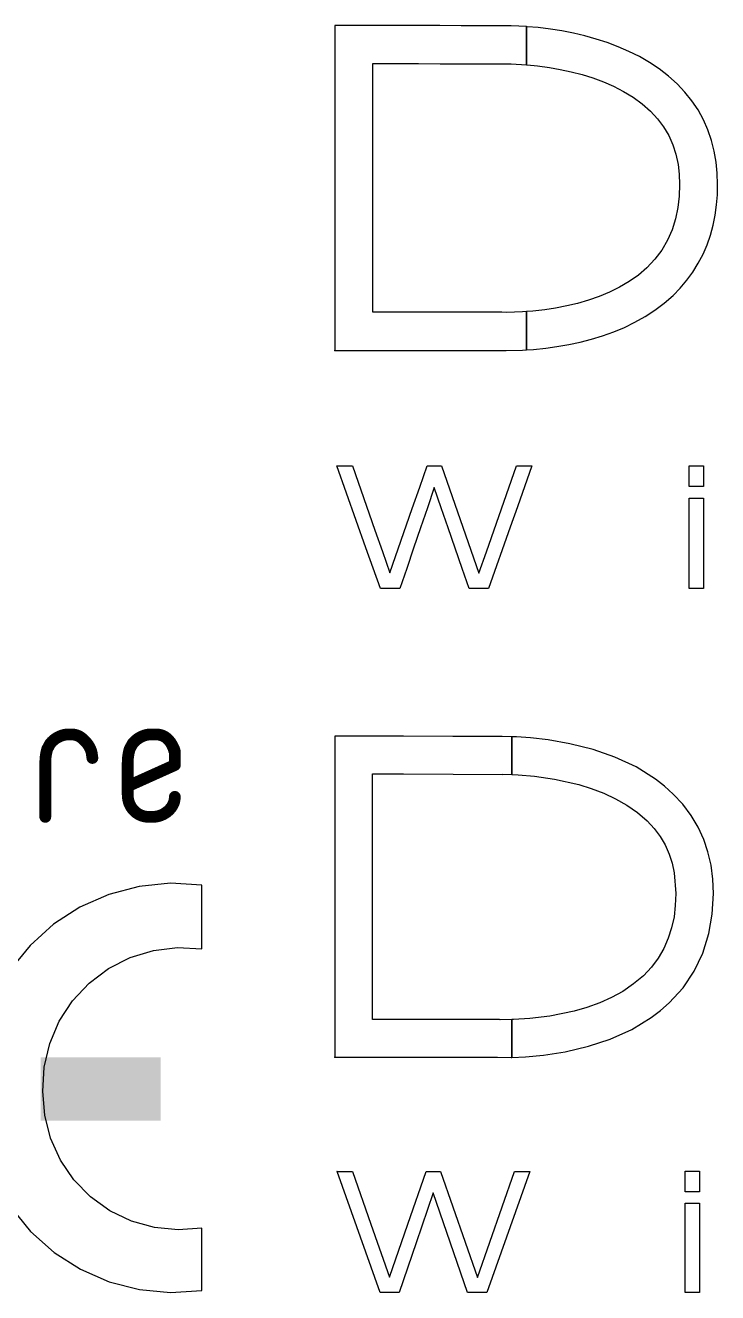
# Model space of a CAD drawing. Extents: x 0 to 129, y -3 to 21.
# Drawn here: x 69.05 to 76.52, y 0 to 13.66 of the extents above; entities that cross this region are included whole.
import ezdxf

# ---------------------------------------------------------------- set-up
doc = ezdxf.new("R2010")
doc.units = 0
for name, color, linetype in [('21', 253, 'CONTINUOUS'), ('23', 7, 'CONTINUOUS'), ('48', 253, 'CONTINUOUS')]:
    doc.layers.add(name, color=color, linetype=linetype)

# ---------------------------------------------------------------- blocks, each defined once
blk = doc.blocks.new('RECT')
blk.add_solid([(-0.5, -0.5), (0.5, -0.5), (-0.5, 0.5), (0.5, 0.5)])

msp = doc.modelspace()

# ---------------------------------------------------------------- linework, layer by layer
at = {"layer": '21'}
for p, q in [((70.278, 4.3811), (69.9497, 4.2946)), ((70.616, 4.4145), (70.278, 4.3811)), ((70.9549, 4.3942), (70.616, 4.4145)), ((70.9549, 3.7084), (70.9549, 4.3942)), ((69.9497, 4.2946), (69.6391, 4.1574)), ((69.6391, 4.1574), (69.3541, 3.9728)), ((69.3541, 3.9728), (69.1018, 3.7455)), ((69.1018, 3.7455), (68.8886, 3.4812)), ((70.1826, 3.6154), (70.4333, 3.6914)), ((70.4333, 3.6914), (70.6933, 3.7227)), ((70.6933, 3.7227), (70.9549, 3.7084)), ((69.9489, 3.497), (70.1826, 3.6154)), ((69.7394, 3.3398), (69.9489, 3.497)), ((69.5603, 3.1486), (69.7394, 3.3398)), ((69.4171, 2.9293), (69.5603, 3.1486)), ((69.3142, 2.6884), (69.4171, 2.9293)), ((69.2547, 2.4333), (69.3142, 2.6884)), ((69.2404, 2.1717), (69.2547, 2.4333)), ((69.2598, 1.9153), (69.2404, 2.1717)), ((69.3235, 1.6661), (69.2598, 1.9153)), ((69.4294, 1.4317), (69.3235, 1.6661)), ((69.5745, 1.2193), (69.4294, 1.4317)), ((69.7542, 1.0354), (69.5745, 1.2193)), ((69.9631, 0.8854), (69.7542, 1.0354)), ((68.8941, 0.9218), (69.1077, 0.6601)), ((70.1949, 0.774), (69.9631, 0.8854)), ((70.4425, 0.7045), (70.1949, 0.774)), ((70.6985, 0.6791), (70.4425, 0.7045)), ((70.9549, 0.6985), (70.6985, 0.6791)), ((70.9549, 0.0254), (70.9549, 0.6985)), ((69.1077, 0.6601), (69.3599, 0.4354)), ((69.3599, 0.4354), (69.6445, 0.2534)), ((69.6445, 0.2534), (69.9543, 0.1187)), ((69.9543, 0.1187), (70.2815, 0.0346)), ((70.2815, 0.0346), (70.6178, 0.0032)), ((70.6178, 0.0032), (70.9549, 0.0254))]:
    msp.add_line(p, q, dxfattribs=at)
for points, const_width in [([(69.498, 6.0198, 0.1989), (69.3184, 5.92)], 0.127), ([(69.498, 6.0515, 1), (69.498, 5.9881)], 0.0635), ([(69.5016, 5.9883, 1), (69.4944, 6.0513)], 0.0635), ([(69.6704, 5.9708, 0.1991), (69.5416, 6.0198)], 0.127), ([(69.5407, 6.0515, 1), (69.5425, 5.9881)], 0.0635), ([(69.5416, 5.9881, 1), (69.5416, 6.0515)], 0.0635), ([(69.6947, 5.9915, 1), (69.6497, 5.9465)], 0.0635), ([(69.6486, 5.9477, 1), (69.6922, 5.9939)], 0.0635), ([(70.387, 6.0198, 0.1989), (70.2074, 5.92)], 0.127), ([(70.4124, 6.0515, 1), (70.4124, 5.9881)], 0.0635), ([(70.3906, 5.9883, 1), (70.3834, 6.0513)], 0.0635), ([(70.5848, 5.9708, 0.1991), (70.456, 6.0198)], 0.127), ([(70.4551, 6.0515, 1), (70.4569, 5.9881)], 0.0635), ([(70.456, 5.9881, 1), (70.456, 6.0515)], 0.0635), ([(70.6545, 5.8498, 0.1359), (70.5877, 5.9679)], 0.127), ([(70.6102, 5.9903, 1), (70.5652, 5.9455)], 0.0635), ([(70.563, 5.9477, 1), (70.6066, 5.9939)], 0.0635), ([(69.2863, 5.8612, 0.0713), (69.2658, 5.7183)], 0.127), ([(69.2584, 5.8764, 1), (69.3142, 5.846)], 0.0635), ([(69.3168, 5.8523, 1), (69.2558, 5.8701)], 0.0635), ([(69.2935, 5.9397, 1), (69.3433, 5.9003)], 0.0635), ([(69.3463, 5.9048, 1), (69.2905, 5.9352)], 0.0635), ([(69.7655, 5.8244, 0.1359), (69.6987, 5.9425)], 0.127), ([(69.7212, 5.9649, 1), (69.6762, 5.9201)], 0.0635), ([(69.6762, 5.92, 1), (69.7212, 5.965)], 0.0635), ([(69.7969, 5.8289, 1), (69.7341, 5.8199)], 0.0635), ([(70.1753, 5.8612, 0.0713), (70.1548, 5.7183)], 0.127), ([(70.1474, 5.8764, 1), (70.2032, 5.846)], 0.0635), ([(70.2058, 5.8523, 1), (70.1448, 5.8701)], 0.0635), ([(70.1825, 5.9397, 1), (70.2323, 5.9003)], 0.0635), ([(70.2353, 5.9048, 1), (70.1795, 5.9352)], 0.0635), ([(70.6628, 5.8061, 0.1994), (70.6374, 5.8928)], 0.127), ([(70.6621, 5.9127, 1), (70.6127, 5.8729)], 0.0635), ([(70.6237, 5.8421, 1), (70.6853, 5.8575)], 0.0635), ([(69.2976, 5.7183, 1), (69.234, 5.7183)], 0.0635), ([(69.2341, 5.7183, 1), (69.2975, 5.7183)], 0.0635), ([(69.7347, 5.8167, 1), (69.7963, 5.8321)], 0.0635), ([(69.7424, 5.7613, 1), (69.8052, 5.7703)], 0.0635), ([(70.1866, 5.7183, 1), (70.1231, 5.7183)], 0.0635), ([(70.1231, 5.7183, 1), (70.1865, 5.7183)], 0.0635), ([(70.6312, 5.8095, 1), (70.6944, 5.8027)], 0.0635), ([(70.6946, 5.8061, 1), (70.6311, 5.8061)], 0.0635), ([(70.6758, 5.6606, 1), (70.6498, 5.7186)], 0.0635), ([(70.6311, 5.6896, 1), (70.6946, 5.6896)], 0.0635), ([(70.1866, 5.461, 1), (70.1231, 5.461)], 0.0635), ([(70.1418, 5.49, 1), (70.1678, 5.432)], 0.0635), ([(70.1231, 5.461, 1), (70.1866, 5.461)], 0.0635), ([(70.1548, 5.3686, 0.1164), (70.1816, 5.255)], 0.127), ([(70.1865, 5.3686, 1), (70.1231, 5.3686)], 0.0635), ([(70.1231, 5.3686, 1), (70.1866, 5.3686)], 0.0635), ([(70.6247, 5.2324, 0.1625), (70.6628, 5.3467)], 0.127), ([(70.6945, 5.3467, 1), (70.6311, 5.3467)], 0.0635), ([(70.1816, 5.255, 0.2841), (70.3826, 5.1308)], 0.127), ([(70.21, 5.2692, 1), (70.1532, 5.2408)], 0.0635), ([(70.1532, 5.2408, 1), (70.21, 5.2692)], 0.0635), ([(70.3826, 5.1625, 1), (70.3826, 5.0991)], 0.0635), ([(70.3826, 5.0991, 1), (70.3826, 5.1625)], 0.0635), ([(70.4215, 5.1308, 0.2361), (70.6247, 5.2324)], 0.127), ([(70.4215, 5.1625, 1), (70.4215, 5.0991)], 0.0635), ([(70.4215, 5.0991, 1), (70.4215, 5.1625)], 0.0635), ([(70.5993, 5.2515, 1), (70.6501, 5.2133)], 0.0635), ([(70.6501, 5.2133, 1), (70.5993, 5.2515)], 0.0635), ([(69.234, 5.1308, 1), (69.2976, 5.1308)], 0.0635)]:
    msp.add_lwpolyline(points, format="xyb", dxfattribs=dict(at, const_width=const_width))
at = {"layer": '21', "const_width": 0.127}
for points in [[(69.5416, 6.0198), (69.498, 6.0198)], [(69.6722, 5.969), (69.6987, 5.9425)], [(70.456, 6.0198), (70.4124, 6.0198)], [(69.3184, 5.92), (69.2863, 5.8612)], [(69.7655, 5.8244), (69.7738, 5.7658)], [(70.2074, 5.92), (70.1753, 5.8612)], [(69.2658, 5.7183), (69.2658, 5.1308)], [(70.1548, 5.7183), (70.1548, 5.461)], [(70.1548, 5.461), (70.6628, 5.6896)], [(70.6628, 5.6896), (70.6628, 5.8061)], [(70.1548, 5.461), (70.1548, 5.3686)], [(70.3826, 5.1308), (70.4215, 5.1308)]]:
    msp.add_lwpolyline(points, dxfattribs=at)
at = {"layer": '23'}
for p in [(72.39, 10.16), (72.39, 2.54)]:
    msp.add_point(p, dxfattribs=at)
at = {"layer": '48'}
for p, q in [((72.5953, 13.6644), (72.3898, 13.6644)), ((72.3898, 13.6644), (72.3898, 10.1602)), ((72.827, 13.6636), (72.5953, 13.6644)), ((73.0578, 13.6629), (72.827, 13.6636)), ((73.2895, 13.6621), (73.0578, 13.6629)), ((73.5204, 13.6613), (73.2895, 13.6621)), ((73.752, 13.6606), (73.5204, 13.6613)), ((73.9829, 13.6598), (73.752, 13.6606)), ((74.2146, 13.6591), (73.9829, 13.6598)), ((74.2915, 13.6591), (74.2146, 13.6591)), ((74.4574, 13.6504), (74.2915, 13.6591)), ((74.465, 13.6499), (74.4564, 13.6507)), ((74.4564, 13.6507), (74.4564, 13.2379)), ((74.4574, 13.2377), (74.4574, 13.6504)), ((74.5824, 13.6395), (74.465, 13.6499)), ((74.7157, 13.6227), (74.5824, 13.6395)), ((74.8364, 13.6037), (74.7157, 13.6227)), ((74.9634, 13.5783), (74.8364, 13.6037)), ((75.084, 13.5506), (74.9634, 13.5783)), ((75.208, 13.5166), (75.084, 13.5506)), ((75.3263, 13.4777), (75.208, 13.5166)), ((75.4462, 13.4333), (75.3263, 13.4777)), ((75.5605, 13.384), (75.4462, 13.4333)), ((72.7988, 10.5717), (72.7988, 13.2534)), ((72.7988, 13.2534), (72.8257, 13.2534)), ((72.8257, 13.2534), (73.0584, 13.2527)), ((75.674, 13.3276), (75.5605, 13.384)), ((75.7828, 13.2649), (75.674, 13.3276)), ((75.8884, 13.1942), (75.7828, 13.2649)), ((73.0584, 13.2527), (73.291, 13.2519)), ((73.291, 13.2519), (73.5244, 13.2511)), ((73.5244, 13.2511), (73.7571, 13.2504)), ((73.7571, 13.2504), (73.9898, 13.2496)), ((73.9898, 13.2496), (74.2232, 13.2489)), ((74.2232, 13.2489), (74.2908, 13.2481)), ((74.2908, 13.2481), (74.4574, 13.2377)), ((74.4564, 13.2379), (74.4627, 13.2379)), ((74.4627, 13.2379), (74.5755, 13.2268)), ((74.5755, 13.2268), (74.7025, 13.2092)), ((74.7025, 13.2092), (74.8183, 13.1887)), ((74.8183, 13.1887), (74.9397, 13.1633)), ((74.9397, 13.1633), (75.0556, 13.133)), ((75.0556, 13.133), (75.1721, 13.0972)), ((75.9877, 13.118), (75.8884, 13.1942)), ((76.0815, 13.0332), (75.9877, 13.118)), ((75.1721, 13.0972), (75.2849, 13.0561)), ((75.2849, 13.0561), (75.3962, 13.0076)), ((75.3962, 13.0076), (75.5041, 12.9527)), ((76.1648, 12.9451), (76.0815, 13.0332)), ((75.5041, 12.9527), (75.6072, 12.8899)), ((75.6072, 12.8899), (75.7048, 12.8186)), ((76.2395, 12.8521), (76.1648, 12.9451)), ((76.306, 12.752), (76.2395, 12.8521)), ((75.7048, 12.8186), (75.7944, 12.7383)), ((75.7944, 12.7383), (75.8699, 12.6573)), ((76.3639, 12.6464), (76.306, 12.752)), ((75.8699, 12.6573), (75.9341, 12.5707)), ((75.9341, 12.5707), (75.9898, 12.4769)), ((76.4124, 12.5369), (76.3639, 12.6464)), ((75.9898, 12.4769), (76.0342, 12.3769)), ((76.452, 12.4234), (76.4124, 12.5369)), ((76.0342, 12.3769), (76.0675, 12.2745)), ((76.4815, 12.3083), (76.452, 12.4234)), ((76.5029, 12.1884), (76.4815, 12.3083)), ((76.0675, 12.2745), (76.0906, 12.1658)), ((76.0906, 12.1658), (76.1033, 12.0601)), ((76.514, 12.07), (76.5029, 12.1884)), ((76.1033, 12.0601), (76.1074, 11.9481)), ((76.5181, 11.9486), (76.514, 12.07)), ((76.1074, 11.9481), (76.1025, 11.8211)), ((76.5158, 11.8366), (76.5181, 11.9486)), ((76.1025, 11.8211), (76.0891, 11.7012)), ((76.5072, 11.7279), (76.5158, 11.8366)), ((76.0891, 11.7012), (76.0637, 11.5773)), ((76.4698, 11.5095), (76.4922, 11.6166)), ((76.4922, 11.6166), (76.5072, 11.7279)), ((76.0637, 11.5773), (76.0271, 11.4607)), ((76.4404, 11.4023), (76.4698, 11.5095)), ((75.9771, 11.3472), (75.9143, 11.24)), ((76.0271, 11.4607), (75.9771, 11.3472)), ((76.4046, 11.2984), (76.4404, 11.4023)), ((75.9143, 11.24), (75.8404, 11.1424)), ((76.3609, 11.1968), (76.4046, 11.2984)), ((75.8404, 11.1424), (75.7546, 11.0512)), ((76.2514, 11.0048), (76.3093, 11.0992)), ((76.3093, 11.0992), (76.3609, 11.1968)), ((75.6626, 10.972), (75.5641, 10.9021)), ((75.7546, 11.0512), (75.6626, 10.972)), ((76.1864, 10.9159), (76.2514, 11.0048)), ((75.4602, 10.8409), (75.3515, 10.7871)), ((75.5641, 10.9021), (75.4602, 10.8409)), ((76.0365, 10.7525), (76.115, 10.8318)), ((76.115, 10.8318), (76.1864, 10.9159)), ((75.0076, 10.6674), (74.8917, 10.6398)), ((75.1259, 10.7015), (75.0076, 10.6674)), ((75.2395, 10.7403), (75.1259, 10.7015)), ((75.3515, 10.7871), (75.2395, 10.7403)), ((75.8419, 10.5938), (75.942, 10.6692)), ((75.942, 10.6692), (76.0365, 10.7525)), ((74.1859, 10.5717), (72.7988, 10.5717)), ((74.1899, 10.5709), (74.1859, 10.5717)), ((74.2392, 10.5702), (74.1899, 10.5709)), ((74.4129, 10.575), (74.2392, 10.5702)), ((74.4566, 10.578), (74.4129, 10.575)), ((74.526, 10.5841), (74.4561, 10.5785)), ((74.4561, 10.5785), (74.4561, 10.1666)), ((74.4566, 10.1661), (74.4566, 10.578)), ((74.6537, 10.5984), (74.526, 10.5841)), ((74.7696, 10.6159), (74.6537, 10.5984)), ((74.8917, 10.6398), (74.7696, 10.6159)), ((75.626, 10.4642), (75.7355, 10.5255)), ((75.7355, 10.5255), (75.8419, 10.5938)), ((75.3967, 10.3609), (75.5117, 10.4086)), ((75.5117, 10.4086), (75.626, 10.4642)), ((74.9123, 10.2235), (75.0337, 10.2496)), ((75.0337, 10.2496), (75.1577, 10.2814)), ((75.1577, 10.2814), (75.2768, 10.3179)), ((75.2768, 10.3179), (75.3967, 10.3609)), ((72.3898, 10.1602), (74.1625, 10.1602)), ((74.1625, 10.1602), (74.2372, 10.1587)), ((74.2372, 10.1587), (74.4142, 10.1628)), ((74.4142, 10.1628), (74.4579, 10.1658)), ((74.4561, 10.1666), (74.4566, 10.1661)), ((74.4566, 10.1661), (74.5305, 10.1709)), ((74.4579, 10.1658), (74.4566, 10.1661)), ((74.5305, 10.1709), (74.6639, 10.1843)), ((74.6639, 10.1843), (74.7845, 10.2011)), ((74.7845, 10.2011), (74.9123, 10.2235)), ((72.4101, 8.9148), (72.5798, 8.9148)), ((72.4112, 8.9148), (72.4101, 8.9148)), ((72.7241, 8.033), (72.4112, 8.9148)), ((72.5798, 8.9148), (72.8214, 8.2237)), ((73.3045, 8.6845), (73.385, 8.9148)), ((73.385, 8.9148), (73.5394, 8.9148)), ((73.5394, 8.9148), (73.9433, 7.7579)), ((74.0241, 7.9893), (74.3472, 8.9148)), ((74.3472, 8.9148), (74.5145, 8.9148)), ((74.5145, 8.9148), (74.3581, 8.4739)), ((76.2113, 8.9164), (76.3667, 8.9164)), ((76.2113, 8.6918), (76.2113, 8.9164)), ((76.3667, 8.9164), (76.3667, 8.6918)), ((73.224, 8.4541), (73.3045, 8.6845)), ((73.4617, 8.6822), (73.3873, 8.4642)), ((73.5366, 8.4642), (73.4617, 8.6822)), ((76.3667, 8.6918), (76.2113, 8.6918)), ((74.3581, 8.4739), (74.2798, 8.2534)), ((76.2113, 8.5664), (76.3667, 8.5664)), ((76.2113, 7.592), (76.2113, 8.5664)), ((76.3667, 8.5664), (76.3667, 7.592)), ((72.9824, 7.763), (73.224, 8.4541)), ((73.3873, 8.4642), (73.3129, 8.2461)), ((73.6116, 8.2461), (73.5366, 8.4642)), ((72.8214, 8.2237), (72.9019, 7.9933)), ((73.3129, 8.2461), (73.2384, 8.0281)), ((73.6865, 8.0281), (73.6116, 8.2461)), ((74.2798, 8.2534), (74.0451, 7.592)), ((72.8023, 7.8125), (72.7241, 8.033)), ((72.9019, 7.9933), (72.9824, 7.763)), ((73.2384, 8.0281), (73.164, 7.8099)), ((73.7614, 7.8099), (73.6865, 8.0281)), ((73.9433, 7.7579), (74.0241, 7.9893)), ((72.8806, 7.592), (72.8023, 7.8125)), ((73.164, 7.8099), (73.0896, 7.592)), ((73.8364, 7.592), (73.7614, 7.8099)), ((73.0896, 7.592), (72.8806, 7.592)), ((74.0451, 7.592), (73.8364, 7.592)), ((76.3667, 7.592), (76.2113, 7.592)), ((72.5946, 6.0024), (72.3902, 6.0024)), ((72.3902, 6.0024), (72.3902, 2.5399)), ((73.1286, 6.0004), (72.5946, 6.0024)), ((73.6604, 5.9983), (73.1286, 6.0004)), ((74.1943, 5.9963), (73.6604, 5.9983)), ((74.2975, 5.9943), (74.1943, 5.9963)), ((74.347, 5.9927), (74.2975, 5.9948)), ((74.2975, 5.9948), (74.2975, 5.5879)), ((74.2975, 5.5874), (74.2975, 5.9943)), ((74.4999, 5.9828), (74.347, 5.9927)), ((74.6904, 5.961), (74.4999, 5.9828)), ((74.9246, 5.9193), (74.6904, 5.961)), ((75.1766, 5.8558), (74.9246, 5.9193)), ((75.4087, 5.7745), (75.1766, 5.8558)), ((75.6388, 5.6694), (75.4087, 5.7745)), ((75.8491, 5.5383), (75.6388, 5.6694)), ((72.7951, 2.9465), (72.7951, 5.5955)), ((72.7951, 5.5955), (73.1286, 5.5934)), ((73.1286, 5.5934), (73.6663, 5.5914)), ((73.6663, 5.5914), (74.2022, 5.5894)), ((74.2022, 5.5894), (74.2022, 5.5914)), ((74.2022, 5.5914), (74.2975, 5.5874)), ((74.2975, 5.5879), (74.3668, 5.5858)), ((74.3668, 5.5858), (74.5416, 5.5698)), ((74.5416, 5.5698), (74.758, 5.5381)), ((74.758, 5.5381), (75.0198, 5.4786)), ((75.0198, 5.4786), (75.1547, 5.437)), ((75.9464, 5.4629), (75.8491, 5.5383)), ((75.1547, 5.437), (75.2916, 5.3854)), ((75.2916, 5.3854), (75.4166, 5.326)), ((76.0396, 5.3775), (75.9464, 5.4629)), ((76.1428, 5.2663), (76.0396, 5.3775)), ((75.4166, 5.326), (75.5395, 5.2584)), ((75.5395, 5.2584), (75.6526, 5.1789)), ((76.2322, 5.1472), (76.1428, 5.2663)), ((75.6526, 5.1789), (75.7577, 5.0877)), ((75.7577, 5.0877), (75.8331, 5.0065)), ((76.3076, 5.0202), (76.2322, 5.1472)), ((75.8331, 5.0065), (75.8966, 4.9191)), ((75.8966, 4.9191), (75.9502, 4.8279)), ((76.3671, 4.8873), (76.3076, 5.0202)), ((75.9502, 4.8279), (75.9939, 4.7286)), ((76.4128, 4.7525), (76.3671, 4.8873)), ((75.9939, 4.7286), (76.0257, 4.6313)), ((76.4466, 4.6094), (76.4128, 4.7525)), ((76.0257, 4.6313), (76.0475, 4.5282)), ((76.0475, 4.5282), (76.0653, 4.3059)), ((76.4664, 4.4606), (76.4466, 4.6094)), ((76.4722, 4.3059), (76.4664, 4.4606)), ((76.0653, 4.3059), (76.0612, 4.1749)), ((76.4603, 4.0837), (76.4722, 4.3059)), ((76.0612, 4.1749), (76.0473, 4.0519)), ((76.0473, 4.0519), (76.0214, 3.9348)), ((76.4245, 3.8734), (76.4603, 4.0837)), ((76.0214, 3.9348), (75.9855, 3.8236)), ((76.3589, 3.661), (76.4245, 3.8734)), ((75.9378, 3.7123), (75.8763, 3.6072)), ((75.9855, 3.8236), (75.9378, 3.7123)), ((75.8763, 3.6072), (75.8029, 3.5099)), ((76.2657, 3.4665), (76.3589, 3.661)), ((75.7176, 3.4187), (75.6104, 3.3293)), ((75.8029, 3.5099), (75.7176, 3.4187)), ((76.1446, 3.2879), (76.2657, 3.4665)), ((75.6104, 3.3293), (75.4953, 3.2498)), ((75.9957, 3.1251), (76.1446, 3.2879)), ((75.3724, 3.1843), (75.2454, 3.1266)), ((75.4953, 3.2498), (75.3724, 3.1843)), ((74.9716, 3.0374), (74.7077, 2.9839)), ((75.1085, 3.0771), (74.9716, 3.0374)), ((75.2454, 3.1266), (75.1085, 3.0771)), ((75.8011, 2.9663), (75.9005, 3.0418)), ((75.9005, 3.0418), (75.9957, 3.1251)), ((74.1661, 2.9465), (72.7951, 2.9465)), ((74.172, 2.9445), (74.1661, 2.9465)), ((74.297, 2.9465), (74.172, 2.9445)), ((74.3165, 2.9463), (74.2967, 2.9463)), ((74.2967, 2.9463), (74.2967, 2.5376)), ((74.297, 2.5378), (74.297, 2.9465)), ((74.4913, 2.9562), (74.3165, 2.9463)), ((74.7077, 2.9839), (74.4913, 2.9562)), ((75.5908, 2.8393), (75.8011, 2.9663)), ((75.1265, 2.6587), (75.3587, 2.7362)), ((75.3587, 2.7362), (75.5908, 2.8393)), ((74.6383, 2.5635), (74.8725, 2.5993)), ((74.8725, 2.5993), (75.1265, 2.6587)), ((72.3902, 2.5399), (74.1423, 2.5399)), ((74.1423, 2.5399), (74.2911, 2.5378)), ((74.2911, 2.5378), (74.297, 2.5378)), ((74.2967, 2.5376), (74.297, 2.5378)), ((74.297, 2.5378), (74.4458, 2.5457)), ((74.4458, 2.5457), (74.6383, 2.5635)), ((72.412, 1.3085), (72.5797, 1.3085)), ((72.4123, 1.3085), (72.412, 1.3085)), ((72.567, 0.8729), (72.4123, 1.3085)), ((72.5797, 1.3085), (72.7785, 0.7393)), ((73.1763, 0.7393), (73.3752, 1.3085)), ((73.3752, 1.3085), (73.5278, 1.3085)), ((73.5278, 1.3085), (73.9266, 0.165)), ((73.9266, 0.165), (74.3254, 1.3085)), ((74.3254, 1.3085), (74.4908, 1.3085)), ((74.4908, 1.3085), (74.3361, 0.8729)), ((76.1684, 1.3102), (76.3221, 1.3102)), ((76.1684, 1.0882), (76.1684, 1.3102)), ((76.3221, 1.3102), (76.3221, 1.0882)), ((73.4506, 1.0791), (73.2667, 0.5404)), ((73.8205, 0.0016), (73.4506, 1.0791)), ((76.3221, 1.0882), (76.1684, 1.0882)), ((76.1684, 0.9648), (76.3221, 0.9648)), ((76.1684, 0.0016), (76.1684, 0.9648)), ((76.3221, 0.9648), (76.3221, 0.0016)), ((72.7216, 0.4372), (72.567, 0.8729)), ((74.3361, 0.8729), (74.1814, 0.4372)), ((72.7785, 0.7393), (72.9774, 0.17)), ((72.9774, 0.17), (73.1763, 0.7393)), ((72.8763, 0.0016), (72.7216, 0.4372)), ((73.2667, 0.5404), (73.0828, 0.0016)), ((74.1814, 0.4372), (74.0267, 0.0016)), ((73.0828, 0.0016), (72.8763, 0.0016)), ((74.0267, 0.0016), (73.8205, 0.0016)), ((76.3221, 0.0016), (76.1684, 0.0016))]:
    msp.add_line(p, q, dxfattribs=at)

# ---------------------------------------------------------------- block references
at = {"layer": '21', "xscale": 1.2954, "yscale": 0.6858}
msp.add_blockref('RECT', (69.8627, 2.1971), dxfattribs=at)

doc.saveas('drawing.dxf')
